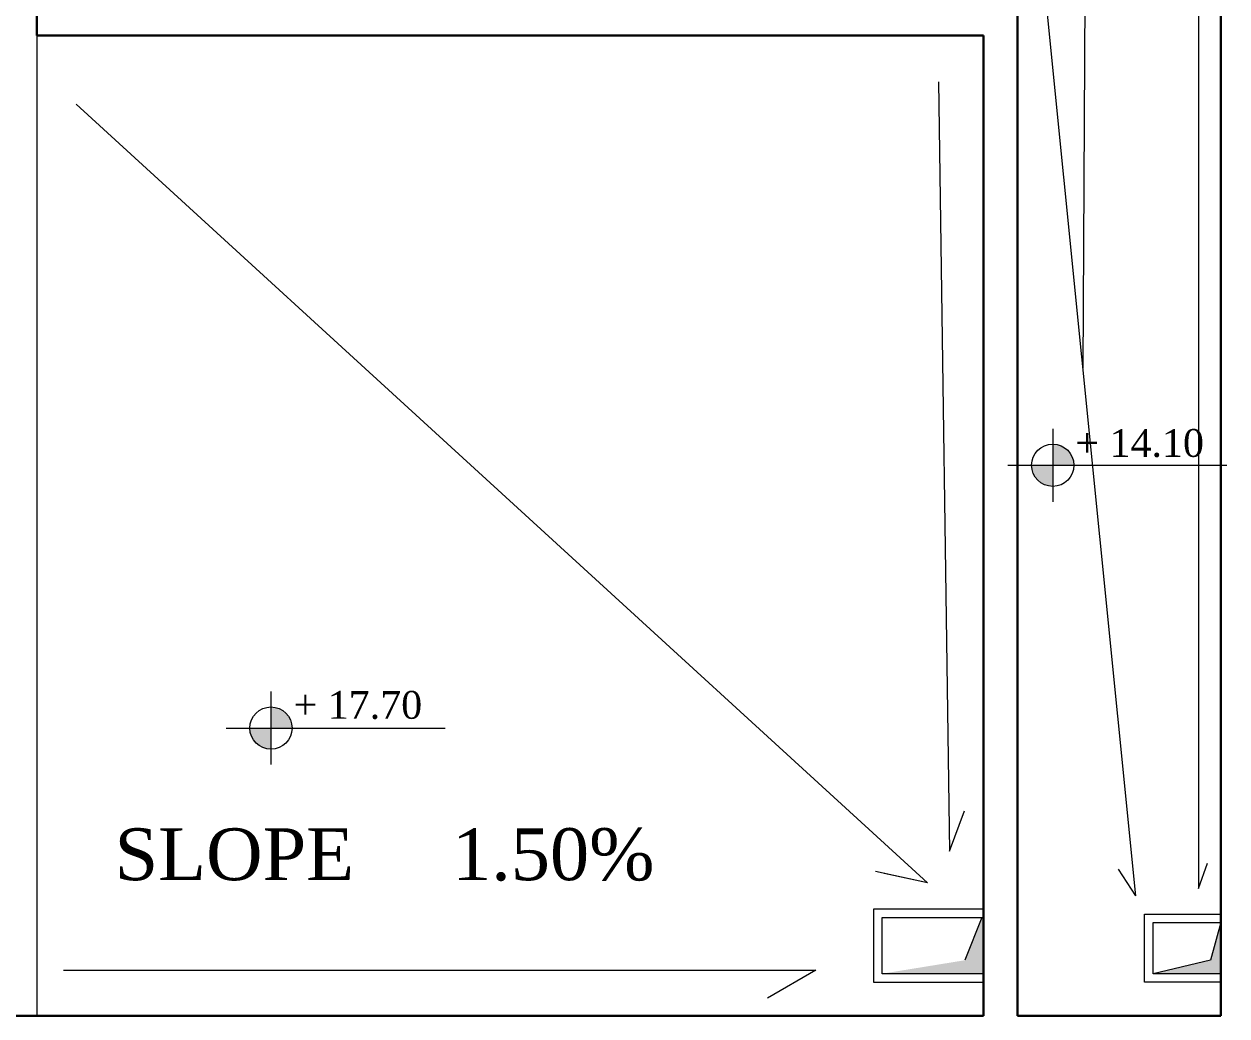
# Model space of a CAD drawing. Header units: metres. Extents: x 236 to 355, y 67 to 475.
# Drawn here: x 294.59 to 301.71, y 322.22 to 328.08 of the extents above; entities that cross this region are included whole.
import ezdxf

# ---------------------------------------------------------------- set-up
doc = ezdxf.new("R2010")
doc.units = ezdxf.units.M
doc.header["$LTSCALE"] = 0.007
doc.header["$MEASUREMENT"] = 0
for name, color, linetype, lineweight in [('decoration', 251, 'Continuous', 18), ('stair', 20, 'Continuous', 15), ('walll', 7, 'Continuous', 30)]:
    doc.layers.add(name, color=color, linetype=linetype, lineweight=lineweight)
doc.styles.get("Standard").update_dxf_attribs({"font": 'dutch.ttf'})

# ---------------------------------------------------------------- blocks, each defined once
blk = doc.blocks.new('HICOD')
at = {"linetype": 'Continuous'}
h = blk.add_hatch(color=0, dxfattribs=at)
h.paths.add_polyline_path([(-0.125, 0, 0.414214), (0, -0.125), (0, 0)])
h.paths.add_polyline_path([(0, 0.125), (0, 0), (0.125, 0, 0.414214)])
at = {"color": 0, "linetype": 'Continuous'}
for p, q in [((0, 0.2159), (0, -0.2157)), ((-0.2657, 0), (1.03, 0))]:
    blk.add_line(p, q, dxfattribs=at)
blk.add_circle((0, 0), 0.125, dxfattribs=at)

msp = doc.modelspace()

# ---------------------------------------------------------------- hatches: boundary and pattern name
at = {"layer": 'stair', "lineweight": 5}
h = msp.add_hatch(color=256, dxfattribs=at)
h.dxf.hatch_style = 1
h.paths.add_polyline_path([(300.1577, 322.546), (299.6678, 322.4663), (300.2678, 322.4663), (300.2678, 322.7994), (300.2571, 322.7994)])
at = {"layer": 'walll', "true_color": 0x6c0707}
h = msp.add_hatch(color=16, dxfattribs=at)
h.dxf.hatch_style = 1
h.paths.add_polyline_path([(301.6702, 322.4663), (301.6702, 322.7694), (301.6101, 322.546), (301.2702, 322.4663)])

# ---------------------------------------------------------------- linework, layer by layer
at = {"layer": 'decoration'}
for p, q in [((300.8875, 332.6623), (300.8551, 326.0497)), ((301.1679, 322.926), (300.1947, 332.6432)), ((301.5394, 328.594), (301.5394, 322.9699)), ((294.6678, 328.0163), (294.6678, 322.2163)), ((294.6678, 328.0163), (294.6678, 322.2163)), ((300.0018, 327.7431), (300.066, 323.1912)), ((294.9004, 327.6102), (299.9358, 323.0034)), ((294.9004, 327.6102), (299.9358, 323.0034)), ((300.066, 323.1912), (300.154, 323.4294)), ((301.5394, 322.9699), (301.5922, 323.1208)), ((299.9358, 323.0034), (299.6284, 323.0699)), ((299.9358, 323.0034), (299.6797, 323.0588)), ((301.1679, 322.926), (301.0647, 323.085)), ((294.8257, 322.487), (299.2751, 322.487)), ((299.2751, 322.487), (298.9896, 322.3219))]:
    msp.add_line(p, q, dxfattribs=at)
at = {"layer": 'stair', "lineweight": 5}
for p, q in [((299.6178, 322.8494), (300.2678, 322.8494)), ((299.6178, 322.4149), (299.6178, 322.8494)), ((299.6678, 322.7994), (300.2678, 322.7994)), ((299.6678, 322.4649), (299.6678, 322.7994)), ((300.2571, 322.7994), (300.1577, 322.546)), ((300.2678, 322.7994), (300.2678, 322.4649)), ((300.2678, 322.4149), (299.6178, 322.4149)), ((300.2678, 322.4649), (299.6678, 322.4649))]:
    msp.add_line(p, q, dxfattribs=at)
at = {"layer": 'stair'}
for p, q in [((301.2202, 322.8194), (301.6702, 322.8194)), ((301.2202, 322.4163), (301.2202, 322.8194)), ((301.2702, 322.7694), (301.6702, 322.7694)), ((301.2702, 322.4663), (301.2702, 322.7694)), ((301.6702, 322.7694), (301.6101, 322.546)), ((301.6702, 322.7694), (301.6702, 322.4663)), ((301.6101, 322.546), (301.2702, 322.4663)), ((301.6702, 322.4163), (301.2202, 322.4163)), ((301.6702, 322.4663), (301.2702, 322.4663))]:
    msp.add_line(p, q, dxfattribs=at)
at = {"layer": 'walll'}
for p, q in [((294.6678, 332.8163), (294.6678, 328.0163)), ((294.6678, 332.8163), (294.6678, 328.0163)), ((301.6702, 328.6888), (301.6702, 322.2163)), ((300.4678, 328.2163), (300.4678, 322.2163)), ((294.6678, 328.0163), (300.2678, 328.0163)), ((300.2678, 328.0163), (300.2678, 322.2163)), ((289.468, 322.2163), (300.2678, 322.2163)), ((300.4678, 322.2163), (301.6702, 322.2163))]:
    msp.add_line(p, q, dxfattribs=at)

# ---------------------------------------------------------------- block references
at = {"layer": 'stair', "linetype": 'ByBlock', "lineweight": 5}
for p in [(300.6769, 325.4743), (296.0531, 323.9192), (296.0531, 323.9192)]:
    msp.add_blockref('HICOD', p, dxfattribs=at)

# ---------------------------------------------------------------- texts
at = {"layer": 'walll'}
for s, height, p in [('+ 14.10', 0.16435, (300.8105, 325.5239)), ('+ 17.70', 0.16435, (296.1868, 323.9744)), ('+ 17.70', 0.16435, (296.1868, 323.9744)), ('SLOPE     1.50%%%', 0.306846, (295.1282, 323.0197)), ('SLOPE     1.50%%%', 0.306846, (295.1282, 323.0197))]:
    msp.add_text(s, height=height, dxfattribs=at).set_placement(p)

doc.saveas('drawing.dxf')
